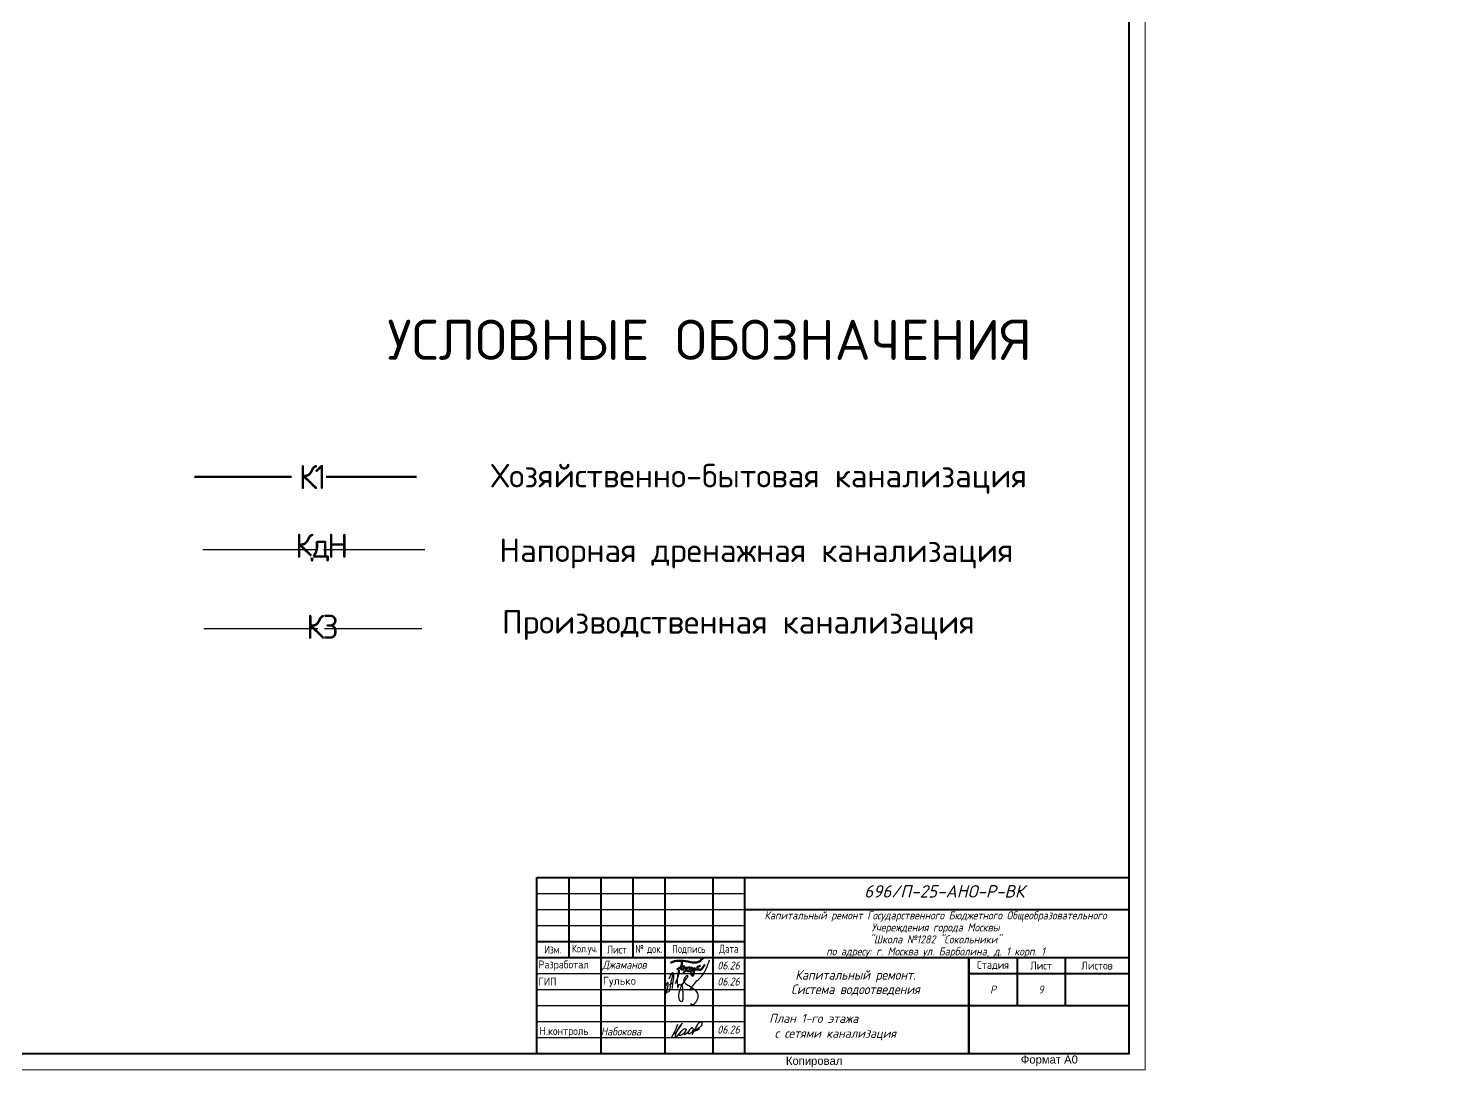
# Model space of a CAD drawing. Header units: millimetres. Extents: x -10178924 to 11692288, y -947381 to 58396.
# Drawn here: x 65404 to 109553, y -117564 to -85040 of the extents above; entities that cross this region are included whole.
import ezdxf
from ezdxf import colors
from ezdxf.entities.mleader import LeaderData, LeaderLine
from ezdxf.enums import TextEntityAlignment as Align
from ezdxf.math import Vec2, Vec3

# ---------------------------------------------------------------- set-up
doc = ezdxf.new("R2010")
doc.units = ezdxf.units.MM
for name, color, linetype, lineweight in [('!К3', 30, 'Continuous', 30), ('_0', 7, 'Continuous', 25), ('PDF _Текст', 7, 'Continuous', 5), ('Shtamp', 7, 'Continuous', 35), ('ВК_К1', 24, 'Continuous', 50), ('К1н', 42, 'Continuous', 30), ('подписи', 170, 'Continuous', 25), ('ПП_Оформление_подписи_ГИП_Гулько', 5, 'Continuous', 30)]:
    doc.layers.add(name, color=color, linetype=linetype, lineweight=lineweight)
for name, color, linetype in [('_надписи канализация', 7, 'Continuous'), ('PDF _Ramka', 7, 'Continuous'), ('PDF _В1_Арматура', 7, 'Continuous')]:
    doc.layers.add(name, color=color, linetype=linetype)
doc.styles.add('ISOCPEUR', font='isocpeui.ttf', dxfattribs={"width": 0.9})
doc.styles.add('MOSOBL (isocpeur)', font='isocpeur.ttf')
doc.styles.add('PDF ArialMT', font='arial.ttf')
doc.styles.add('PDF ISOCPEUR', font='isocpeur.ttf')
doc.styles.add('PDF ISOCPEUR Italic', font='isocpeui.ttf')
doc.styles.add('М2', font='isocpeur.ttf', dxfattribs={"width": 0.8})

# ---------------------------------------------------------------- blocks, each defined once
blk = doc.blocks.new('A$Cb06f03d6')
at = {"layer": 'ПП_Оформление_подписи_ГИП_Гулько'}
blk.add_line((-125812, 86151), (-99010, 105567), dxfattribs=at)
for points in [[(48334, 37486), (96196, 107493), (144753, 156012), (214812, 300877)], [(-153665, 12505), (-142841, 105790), (-159754, 76722), (-152989, 32784), (-137429, 26024), (-117811, 71315), (-98869, 164600), (-92504, 179742), (-92297, 176756)], [(-128360, 138738), (-93552, 187518), (-92504, 179742), (-97797, 114560), (-104164, 55600)], [(-75533, 97324), (-42210, 189000), (-42210, 208026), (-48269, 212783), (-52164, 202837), (-57357, 65757), (-56924, 62730), (-40479, 94297), (-32257, 83054), (-17543, 96459), (-18408, 94730), (-18706, 73957), (-12202, 5501), (-23909, -59489), (-44288, -31326), (-39549, 31070), (-17839, 86088), (28122, 165376), (-2229, 141546), (2107, 106452), (39396, 79590), (85790, 47095), (115708, 735), (107904, -44757), (87958, -72486), (68013, -84185), (56306, -72920)]]:
    blk.add_spline(points, degree=3, dxfattribs=at)
blk = doc.blocks.new('Рамка')
at = {"layer": 'PDF _Ramka', "lineweight": 20}
blk.add_lwpolyline([(100287, -596749), (100287, -512657), (-18603, -512657), (-18603, -596749)], close=True, dxfattribs=at)
at = {"layer": 'PDF _Ramka', "lineweight": 40}
blk.add_lwpolyline([(99787, -513153), (-16604, -513153), (-16604, -596246), (99787, -596246)], close=True, dxfattribs=at)
at = {"layer": 'Shtamp', "linetype": 'Continuous', "lineweight": 40}
for p, q in [((81287, -590746), (99787, -590746)), ((81287, -596246), (81287, -590746)), ((82287, -590746), (82287, -593246)), ((83287, -590746), (83287, -596246)), ((84287, -590746), (84287, -593246)), ((85287, -590746), (85287, -596246)), ((86787, -590746), (86787, -596246)), ((87787, -596246), (87787, -590747)), ((99787, -596246), (99787, -590746)), ((87787, -591746), (99787, -591746)), ((81287, -592746), (87787, -592746)), ((81287, -593246), (99787, -593246)), ((94787, -596246), (94787, -593246)), ((94787, -593246), (94787, -596246)), ((96287, -593246), (96287, -594746)), ((97787, -593246), (97787, -594746)), ((94787, -593746), (99787, -593746)), ((87787, -594746), (99787, -594746)), ((81287, -596246), (99787, -596246))]:
    blk.add_line(p, q, dxfattribs=at)
at = {"layer": 'Shtamp', "linetype": 'Continuous', "lineweight": 25}
for p, q in [((81287, -591246), (87787, -591246)), ((81287, -591746), (87787, -591746)), ((81287, -592246), (87787, -592246)), ((81287, -593746), (87787, -593746)), ((81287, -594246), (87787, -594246)), ((81287, -594746), (87787, -594746)), ((81287, -595246), (87787, -595246)), ((81287, -595746), (87787, -595746))]:
    blk.add_line(p, q, dxfattribs=at)
at = {"layer": 'PDF _Текст', "attachment_point": 4}
for s, insert, char_height, style in [('{\\fISOCPEUR|b0|i1|c204|p34;\\H1.29167x;696/П-25-АНО-Р-ВК}', (91511, -591179), 299.98, 'PDF ISOCPEUR'), ('Копировал', (89068, -596510), 251.5, 'PDF ArialMT'), ('Формат А0', (96405, -596468), 251.5, 'PDF ArialMT')]:
    blk.add_mtext(s, dxfattribs=dict(at, insert=insert, char_height=char_height, style=style))
at = {"layer": 'Shtamp', "color": 18, "ltscale": 100, "true_color": 0x000000, "style": 'ISOCPEUR', "width": 0.9}
for p in [(86927, -593621), (86927, -594121), (86927, -595621)]:
    blk.add_text('06.26', height=250, dxfattribs=at).set_placement(p)
at = {"layer": 'Shtamp', "ltscale": 33.333333, "insert": (93742, -592525), "char_height": 250, "width": 11349.3, "attachment_point": 5, "line_spacing_factor": 0.9, "style": 'ISOCPEUR'}
blk.add_mtext('Капитальный ремонт Государственного Бюджетного Общеобразовательного Учереждения города Москвы\\P"Школа №1282 "Сокольники"\\Pпо адресу: г. Москва ул. Барболина, д. 1 корп. 1', dxfattribs=at)
at = {"layer": 'Shtamp', "color": 18, "ltscale": 100, "true_color": 0x000000, "char_height": 250, "attachment_point": 5}
for s, insert, width, style in [('{\\C256;Изм.}', (81787, -592996), 1000, 'М2'), ('{\\C256;Кол\\W0.9;\\T0.9;.\\W0.8;\\T1;уч.}', (82787, -592996), 1000, 'М2'), ('{\\C256;Лист}', (83787, -592996), 1000, 'М2'), ('{\\C256;№\\W0.7;\\T0.75; \\W0.8;\\T1;док.}', (84787, -592996), 1000, 'М2'), ('{\\C256;Подпись}', (86037, -592996), 1500, 'М2'), ('{\\C256;Дата}', (87287, -592996), 1000, 'М2'), ('{\\fISOCPEUR|b0|i0|c204|p34;\\C256;Стадия}', (95537, -593496), 1500, 'ISOCPEUR'), ('{\\fISOCPEUR|b0|i0|c204|p34;\\C256;Лист}', (97037, -593496), 1500, 'ISOCPEUR'), ('{\\fISOCPEUR|b0|i0|c204|p34;\\C256;Листов}', (98787, -593496), 2000, 'ISOCPEUR'), ('{\\C256;Р}', (95537, -594246), 1500, 'ISOCPEUR')]:
    blk.add_mtext(s, dxfattribs=dict(at, insert=insert, width=width, style=style))
blk = doc.blocks.new('_None')

msp = doc.modelspace()

# ---------------------------------------------------------------- linework, layer by layer
at = {"layer": '!К3'}
msp.add_line((77699.9, -103797.5), (70891.9, -103797.5), dxfattribs=at)
at = {"layer": 'PDF _В1_Арматура', "color": 162, "lineweight": 50, "true_color": 0x0037dd}
for points in [[(85462.8, -114228.3), (85585.3, -114175.8), (85655.3, -114164.1), (85719.5, -114158.3), (85789.5, -114158.3), (85859.5, -114164.1), (86005.4, -114187.4), (86139.6, -114210.8), (86209.6, -114216.6), (86273.8, -114210.8), (86332.1, -114193.3), (86390.5, -114169.9), (86437.1, -114123.3), (86483.8, -114082.4)], [(85816, -114187), (85816, -114227.8), (85816, -114268.7), (85810.2, -114309.5), (85792.7, -114338.7), (85763.5, -114367.8), (85728.5, -114391.2), (85658.5, -114437.9)], [(85786.8, -114344.5), (85845.2, -114338.7), (85862.7, -114332.8), (85886, -114338.7), (85891.9, -114338.7), (85891.9, -114350.3), (85886, -114379.5), (85880.2, -114391.2), (85868.5, -114420.4), (85845.2, -114432), (85833.5, -114437.9), (85816, -114437.9), (85804.3, -114432), (85792.7, -114408.7), (85763.5, -114367.8)], [(86399.5, -114321.2), (86364.5, -114332.8), (86329.5, -114338.7), (86306.2, -114356.2), (86300.3, -114367.8), (86294.5, -114379.5), (86294.5, -114385.3), (86300.3, -114397), (86317.8, -114420.4), (86347, -114437.9), (86370.3, -114449.5), (86393.7, -114449.5), (86411.2, -114437.9), (86440.3, -114426.2), (86457.9, -114402.8), (86498.7, -114338.7), (86533.7, -114274.5)], [(85938.5, -114426.2), (85973.6, -114467), (85979.4, -114478.7), (86002.7, -114484.5), (86020.2, -114490.4), (86031.9, -114484.5), (86049.4, -114472.9), (86061.1, -114449.5), (86072.7, -114432), (86072.7, -114402.9), (86072.7, -114385.4), (86072.7, -114373.7), (86061.1, -114367.8), (86037.7, -114367.8), (85991.1, -114379.5), (85851, -114566.2)], [(85880.2, -114397), (86014.4, -114373.7)], [(86072.8, -114385.4), (86142.8, -114385.4), (86136.9, -114408.7), (86136.9, -114432), (86142.8, -114443.7), (86154.4, -114443.7), (86177.8, -114449.5), (86206.9, -114443.7), (86218.6, -114432), (86218.6, -114408.7), (86212.8, -114385.4), (86206.9, -114449.5), (86195.3, -114513.7), (86183.6, -114566.2), (86171.9, -114601.2), (86171.9, -114612.9), (86160.3, -114624.6), (86154.4, -114630.4), (86142.8, -114630.4), (86136.9, -114624.6), (86125.3, -114612.9), (86107.8, -114577.9), (86096.1, -114531.2), (86090.3, -114513.7), (86096.1, -114502), (86101.9, -114484.5), (86113.6, -114472.9), (86142.8, -114461.2), (86183.6, -114443.7), (86236.1, -114443.7), (86347, -114437.9)]]:
    msp.add_lwpolyline(points, dxfattribs=at)
at = {"layer": 'PDF _В1_Арматура', "color": 162, "lineweight": 25, "true_color": 0x2b3cd4}
for points in [[(86140.8, -116465.8), (86255.1, -116254.1), (86314.4, -116148.3), (86327.1, -116122.9), (86348.3, -116101.7), (86373.7, -116084.8), (86403.3, -116072.1), (86416, -116067.8), (86428.7, -116072.1), (86437.2, -116080.5), (86441.4, -116097.5), (86441.4, -116131.3), (86437.2, -116165.2), (86420.2, -116190.6), (86403.3, -116211.8), (86356.7, -116254.1), (86255.1, -116321.8), (86204.3, -116347.2), (86149.3, -116372.6)], [(85679.4, -116148.3), (85641.3, -116266.8), (85620.1, -116321.8), (85590.5, -116376.9), (85472, -116588.5)], [(85535.5, -116465.8), (85577.8, -116436.1), (85620.1, -116398), (85666.7, -116355.7), (85713.3, -116296.4), (85755.6, -116237.2), (85793.7, -116177.9), (85806.4, -116156.7), (85819.1, -116135.6), (85823.3, -116122.9), (85827.6, -116114.4), (85823.3, -116118.6), (85814.9, -116127.1), (85802.2, -116139.8), (85785.2, -116161), (85747.1, -116211.8), (85704.8, -116275.3), (85666.7, -116338.8), (85637.1, -116398), (85620.1, -116453.1), (85611.7, -116503.9), (85611.7, -116533.5), (85624.4, -116542), (85637.1, -116546.2), (85662.5, -116529.3), (85683.6, -116508.1), (85755.6, -116423.4), (85789.5, -116376.9), (85827.6, -116334.5), (85874.1, -116300.7), (85895.3, -116283.7), (85908, -116279.5), (85924.9, -116283.7), (85933.4, -116292.2), (85941.9, -116304.9), (85937.6, -116334.5), (85929.2, -116364.2), (85908, -116389.6), (85869.9, -116431.9), (85827.6, -116470), (85802.2, -116482.7), (85772.5, -116491.2), (85747.1, -116491.2), (85738.7, -116486.9), (85734.4, -116478.5), (85734.4, -116457.3), (85751.4, -116431.9), (85776.8, -116398), (85802.2, -116364.2)], [(85958.8, -116300.7), (85916.5, -116389.6), (85891.1, -116431.9), (85886.8, -116440.4), (85886.8, -116453.1), (85895.3, -116461.5), (85903.8, -116465.8), (85950.3, -116431.9), (85992.7, -116402.3), (86056.2, -116338.8)], [(86204.3, -116359.9), (86293.2, -116326.1), (86377.9, -116288)]]:
    msp.add_lwpolyline(points, dxfattribs=at)
msp.add_lwpolyline([(86056.2, -116317.6), (86030.8, -116368.4), (86022.3, -116389.6), (86013.8, -116402.3), (86013.8, -116419.2), (86013.8, -116427.7), (86022.3, -116431.9), (86030.8, -116431.9), (86064.6, -116427.7), (86102.7, -116415), (86132.4, -116393.8), (86153.5, -116368.4), (86166.2, -116338.8), (86174.7, -116309.1), (86178.9, -116296.4), (86174.7, -116279.5), (86166.2, -116266.8), (86149.3, -116258.3), (86132.4, -116258.3), (86115.4, -116262.6), (86090, -116283.7), (86068.9, -116304.9)], close=True, dxfattribs=at)
at = {"layer": 'ВК_К1', "ltscale": 100}
for p, q in [((73628.8, -99053.1), (70596.6, -99053.1)), ((77525, -99053.1), (74706.8, -99053.1))]:
    msp.add_line(p, q, dxfattribs=at)
at = {"layer": 'К1н'}
for p, q in [((73872, -101325.3), (70857.8, -101325.3)), ((77786.1, -101325.3), (73872, -101325.3))]:
    msp.add_line(p, q, dxfattribs=at)

# ---------------------------------------------------------------- block references
at = {"layer": '_0'}
msp.add_blockref('Рамка', (0, 479185.1), dxfattribs=at)
at = {"layer": 'подписи', "xscale": 0.003662109375, "yscale": 0.003662109375, "zscale": 0.003662109375}
msp.add_blockref('A$Cb06f03d6', (85894.7, -115229.8), dxfattribs=at)

# ---------------------------------------------------------------- texts
at = {"layer": '_0', "color": 7, "lineweight": 60, "style": 'MOSOBL (isocpeur)'}
msp.add_text('УСЛОВНЫЕ ОБОЗНАЧЕНИЯ', height=1254.227, dxfattribs=at).set_placement((86686.1, -94769), align=Align.MIDDLE_CENTER)
at = {"layer": 'PDF _Текст', "style": 'PDF ISOCPEUR'}
for s, p in [('Хозяйственно-бытовая канализация', (79856.9, -99378.5)), ('Напорная дренажная канализация', (80118.1, -101708.8)), ('Производственная канализация', (80199.2, -103945.5))]:
    msp.add_text(s, height=733.859, dxfattribs=at).set_placement(p)
at = {"layer": 'PDF _Текст', "insert": (83355.4, -114820.3), "char_height": 249.98, "attachment_point": 4, "style": 'PDF ISOCPEUR'}
msp.add_mtext('Гулько', dxfattribs=at)
at = {"layer": 'PDF _Текст', "insert": (88545.5, -116230.3), "char_height": 279.247, "attachment_point": 4, "rotation": 359.93725, "style": 'PDF ISOCPEUR Italic'}
msp.add_mtext('{\\fGOST Common|b0|i1|c204|p34;План 1-го этажа\\P с сетями канализация}', dxfattribs=at)
at = {"layer": 'Shtamp', "color": 18, "ltscale": 100, "true_color": 0x000000, "char_height": 250, "style": 'ISOCPEUR'}
for s, insert, width, attachment_point in [('\\pxl0.2,t0;{\\fISOCPEUR|b0|i0|c204|p34;\\W0.9;\\C256;Разработал}', (81287.1, -114311.1), 2000, 4), ('\\pxi0.2,t0;{\\C256;Джаманов}', (83287.1, -114311.1), 2000, 4), ('\\pxl0.2,t0;{\\fISOCPEUR|b0|i0|c204|p34;\\W0.9;\\C256;ГИП}', (81287.1, -114811.1), 2000, 4), ('{\\C256;9}', (97037.1, -115061.1), 1500, 5), ('{\\fISOCPEUR|b0|i0|c204|p34;Н.контроль}', (81372.6, -116387.6), 2000, 4), ('{\\W0.9;Набокова}', (83287.1, -116368.9), 2000, 4)]:
    msp.add_mtext(s, dxfattribs=dict(at, insert=insert, width=width, attachment_point=attachment_point))
at = {"layer": 'Shtamp', "ltscale": 33.333333, "insert": (91242, -114851.2), "char_height": 300, "width": 7000, "attachment_point": 5, "line_spacing_factor": 0.9, "style": 'ISOCPEUR'}
msp.add_mtext('Капитальный ремонт. \\PСистема водоотведения', dxfattribs=at)

# ---------------------------------------------------------------- leaders
at = {"layer": '_надписи канализация', "lineweight": -2}
ml = msp.add_multileader_mtext('Standard', dxfattribs=at)
ml.set_content('\\A1;Приямок{\\Fisocp3|c204; }800{\\fArial|b0|i0|c204|p34;х}800х800(h)\\P{\\fArial|b0|i0|c204|p34;с\\Fisocp3|c204; }насосом дренажным {\\A0;\\H0.91667x;ГНОМ 10-10Г\\A1;\\H1.09091x; \\PN=1,1 кВт \\P (1 раб)\\Fisocp3|c204; \\fISOCPEUR|b0|i0|c204|p34;(закрыть рифленым железом)}', color=256, style='ISOCPEUR')
ml.set_leader_properties(lineweight=13)
ml.set_arrow_properties(name='NONE')
ml.build(insert=Vec2(0, 0))
ml.multileader.update_dxf_attribs({"text_left_attachment_type": 6, "text_right_attachment_type": 6, "dogleg_length": 100, "arrow_head_size": 300, "scale": 100})
ctx = ml.context
ctx.base_point, ctx.scale, ctx.char_height, ctx.arrow_head_size, ctx.landing_gap_size, ctx.plane_origin = Vec3(-145291.4, -94662.5), 100, 250, 300, 0.09, Vec3(-154635.5, -95039)
ctx.left_attachment, ctx.right_attachment, ctx.text_align_type = 6, 6, 1
notes = []
notes.append((ctx, [(0, (1, 1, 0), (-145391.4, -94662.5), (1, 0), 100, [(1, [(-147646.4, -96799.7)], 0, [])])]))
ctx.mtext.insert, ctx.mtext.width, ctx.mtext.alignment, ctx.mtext.flow_direction = Vec3(-142614, -94337.5), 5926.326, 2, 5
ml = msp.add_multileader_mtext('Standard', dxfattribs=at)
ml.set_content('\\A1;Система К1', color=256, style='ISOCPEUR')
ml.set_leader_properties(lineweight=13)
ml.set_arrow_properties(name='NONE')
ml.build(insert=Vec2(0, 0))
ml.multileader.update_dxf_attribs({"text_left_attachment_type": 6, "text_right_attachment_type": 6, "dogleg_length": 100, "arrow_head_size": 300, "scale": 100})
ctx = ml.context
ctx.base_point, ctx.scale, ctx.char_height, ctx.arrow_head_size, ctx.landing_gap_size, ctx.plane_origin = Vec3(-157282.1, -107610.7), 100, 250, 300, 0.09, Vec3(-165105.4, -104777.1)
ctx.left_attachment, ctx.right_attachment, ctx.text_align_type = 6, 6, 1
notes.append((ctx, [(0, (1, 1, 0), (-157382.1, -107610.7), (1, 0), 100, [(1, [(-158116.2, -106398.5)], 0, [])])]))
ctx.mtext.insert, ctx.mtext.width, ctx.mtext.alignment, ctx.mtext.flow_direction = Vec3(-156440.1, -107310.7), 5926.326, 2, 5
ml = msp.add_multileader_mtext('Standard', dxfattribs=at)
ml.set_content('\\A1;Гаситель напора', color=256, style='ISOCPEUR')
ml.set_leader_properties(lineweight=13)
ml.set_arrow_properties(name='NONE')
ml.build(insert=Vec2(0, 0))
ml.multileader.update_dxf_attribs({"text_left_attachment_type": 6, "text_right_attachment_type": 6, "dogleg_length": 100, "arrow_head_size": 300, "scale": 100})
ctx = ml.context
ctx.base_point, ctx.scale, ctx.char_height, ctx.arrow_head_size, ctx.landing_gap_size, ctx.plane_origin = Vec3(-157178.2, -106832.2), 100, 250, 300, 0.09, Vec3(-165306.9, -104797.5)
ctx.left_attachment, ctx.right_attachment, ctx.text_align_type = 6, 6, 1
notes.append((ctx, [(0, (1, 1, 0), (-157278.2, -106832.2), (1, 0), 100, [(2, [(-158317.7, -106418.8), (-158163.8, -106266.3), (-158059.5, -106159.5)], 0, [])])]))
ctx.mtext.insert, ctx.mtext.width, ctx.mtext.alignment, ctx.mtext.flow_direction = Vec3(-155936.3, -106507.2), 5926.326, 2, 5
ml = msp.add_multileader_mtext('Standard', dxfattribs=at)
ml.set_content('\\A1;Гаситель напора', color=256, style='ISOCPEUR')
ml.set_leader_properties(lineweight=13)
ml.set_arrow_properties(name='NONE')
ml.build(insert=Vec2(0, 0))
ml.multileader.update_dxf_attribs({"text_left_attachment_type": 6, "text_right_attachment_type": 6, "dogleg_length": 100, "arrow_head_size": 300, "scale": 100})
ctx = ml.context
ctx.base_point, ctx.scale, ctx.char_height, ctx.arrow_head_size, ctx.landing_gap_size, ctx.plane_origin = Vec3(-166273.5, -108116.1), 100, 250, 300, 0.09, Vec3(-169364.7, -107461.7)
ctx.left_attachment, ctx.right_attachment, ctx.text_align_type = 6, 6, 1
notes.append((ctx, [(1, (1, 1, 0), (-163689.6, -108116.1), (-1, 0), 100, [(1, [(-162375.6, -109083)], 0, [])])]))
ctx.mtext.insert, ctx.mtext.width, ctx.mtext.alignment, ctx.mtext.flow_direction = Vec3(-165114.7, -107791.1), 5926.326, 2, 5
ml = msp.add_multileader_mtext('Standard', dxfattribs=at)
ml.set_content('\\A1;Система К1', color=256, style='ISOCPEUR')
ml.set_leader_properties(lineweight=13)
ml.set_arrow_properties(name='NONE')
ml.build(insert=Vec2(0, 0))
ml.multileader.update_dxf_attribs({"text_left_attachment_type": 6, "text_right_attachment_type": 6, "dogleg_length": 100, "arrow_head_size": 300, "scale": 100})
ctx = ml.context
ctx.base_point, ctx.scale, ctx.char_height, ctx.arrow_head_size, ctx.landing_gap_size, ctx.plane_origin = Vec3(-165082.5, -109077.4), 100, 250, 300, 0.09, Vec3(-169617, -107614.8)
ctx.left_attachment, ctx.right_attachment, ctx.text_align_type = 6, 6, 1
notes.append((ctx, [(1, (1, 1, 0), (-163298.6, -109077.4), (-1, 0), 100, [(1, [(-162627.9, -109236.2)], 0, [])])]))
ctx.mtext.insert, ctx.mtext.width, ctx.mtext.alignment, ctx.mtext.flow_direction = Vec3(-164240.6, -108777.4), 5926.326, 2, 5
ml = msp.add_multileader_mtext('Standard', dxfattribs=at)
ml.set_content('\\A1;Приямок{\\Fisocp3|c204; }800{\\fArial|b0|i0|c204|p34;х}800х800(h)\\P{\\fArial|b0|i0|c204|p34;с\\Fisocp3|c204; }насосом дренажным {\\A0;\\H0.91667x;ГНОМ 10-10Г\\A1;\\H1.09091x; \\PN=1,1 кВт \\P (1 раб)\\Fisocp3|c204; \\fISOCPEUR|b0|i0|c204|p34;(закрыть рифленым железом)}', color=256, style='ISOCPEUR')
ml.set_leader_properties(lineweight=13)
ml.set_arrow_properties(name='NONE')
ml.build(insert=Vec2(0, 0))
ml.multileader.update_dxf_attribs({"text_left_attachment_type": 6, "text_right_attachment_type": 6, "dogleg_length": 100, "arrow_head_size": 300, "scale": 100})
ctx = ml.context
ctx.base_point, ctx.scale, ctx.char_height, ctx.arrow_head_size, ctx.landing_gap_size, ctx.plane_origin = Vec3(-159270.9, -110324.2), 100, 250, 300, 0.09, Vec3(-168114.1, -110205.8)
ctx.left_attachment, ctx.right_attachment, ctx.text_align_type = 6, 6, 1
notes.append((ctx, [(0, (1, 1, 0), (-159370.9, -110324.2), (1, 0), 100, [(1, [(-160885.6, -112226.9)], 0, [])])]))
ctx.mtext.insert, ctx.mtext.width, ctx.mtext.alignment, ctx.mtext.flow_direction = Vec3(-156593.4, -109999.2), 5926.326, 2, 5
for ctx, leaders in notes:
    for number, flags, end, landing, length, lines in leaders:
        leader = LeaderData()
        leader.index, (leader.has_last_leader_line, leader.has_dogleg_vector, leader.attachment_direction) = number, flags
        leader.last_leader_point, leader.dogleg_vector, leader.dogleg_length = Vec3(end), Vec3(landing), length
        for number, points, colour, breaks in lines:
            line = LeaderLine()
            line.index, line.vertices, line.color, line.breaks = number, Vec3.list(points), colors.encode_raw_color(colour), breaks
            leader.lines.append(line)
        ctx.leaders.append(leader)

# ---------------------------------------------------------------- next in the draw order: texts
at = {"layer": '_0', "color": 7, "lineweight": 60, "char_height": 752.536, "width": 195.923, "attachment_point": 5, "style": 'MOSOBL (isocpeur)', "bg_fill": 3, "box_fill_scale": 1, "bg_fill_color": 256, "bg_fill_transparency": 0}
for s, insert in [('{\\T0.85;К1}', (74258.8, -99053.1)), ('{\\T0.85;КдН}', (74519.9, -101258.2)), ('{\\T0.85;К3}', (74554.1, -103730.5))]:
    msp.add_mtext(s, dxfattribs=dict(at, insert=insert))

# ---------------------------------------------------------------- next in the draw order: leaders
at = {"layer": '_надписи канализация', "lineweight": -2}
ml = msp.add_multileader_mtext('Standard', dxfattribs=at)
ml.set_content('\\A1;Приямок{\\Fisocp3|c204; }800{\\fArial|b0|i0|c204|p34;х}800х800(h)\\P{\\fArial|b0|i0|c204|p34;с\\Fisocp3|c204; }насосом дренажным {\\A0;\\H0.91667x;ГНОМ 10-10Г\\A1;\\H1.09091x; \\PN=1,1 кВт \\P (1 раб)\\Fisocp3|c204; \\fISOCPEUR|b0|i0|c204|p34;(закрыть рифленым железом)}', color=256, style='ISOCPEUR')
ml.set_leader_properties(lineweight=13)
ml.set_arrow_properties(name='NONE')
ml.build(insert=Vec2(0, 0))
ml.multileader.update_dxf_attribs({"text_left_attachment_type": 6, "text_right_attachment_type": 6, "dogleg_length": 100, "arrow_head_size": 300, "scale": 100})
ctx = ml.context
ctx.base_point, ctx.scale, ctx.char_height, ctx.arrow_head_size, ctx.landing_gap_size, ctx.plane_origin = Vec3(-145362, -98698.1), 100, 250, 300, 0.09, Vec3(-144983.4, -96462.3)
ctx.left_attachment, ctx.right_attachment, ctx.text_align_type = 6, 6, 1
notes = []
notes.append((ctx, [(0, (1, 1, 0), (-145462, -98698.1), (1, 0), 100, [(1, [(-147878.1, -99718.5)], 0, [])])]))
ctx.mtext.insert, ctx.mtext.width, ctx.mtext.alignment, ctx.mtext.flow_direction = Vec3(-142684.6, -98373.1), 5926.326, 2, 5
ml = msp.add_multileader_mtext('Standard', dxfattribs=at)
ml.set_content('\\A1;Гаситель напора', color=256, style='ISOCPEUR')
ml.set_leader_properties(lineweight=13)
ml.set_arrow_properties(name='NONE')
ml.build(insert=Vec2(0, 0))
ml.multileader.update_dxf_attribs({"text_left_attachment_type": 6, "text_right_attachment_type": 6, "dogleg_length": 100, "arrow_head_size": 300, "scale": 100})
ctx = ml.context
ctx.base_point, ctx.scale, ctx.char_height, ctx.arrow_head_size, ctx.landing_gap_size, ctx.plane_origin = Vec3(-159044.1, -100766.3), 100, 250, 300, 0.09, Vec3(-167414.3, -99935.1)
ctx.left_attachment, ctx.right_attachment, ctx.text_align_type = 6, 6, 1
notes.append((ctx, [(0, (1, 1, 0), (-159144.1, -100766.3), (1, 0), 100, [(1, [(-160425.1, -101556.4)], 0, [])])]))
ctx.mtext.insert, ctx.mtext.width, ctx.mtext.alignment, ctx.mtext.flow_direction = Vec3(-157802.1, -100441.3), 5926.326, 2, 5
ml = msp.add_multileader_mtext('Standard', dxfattribs=at)
ml.set_content('\\A1;Приямок{\\Fisocp3|c204; }800{\\fArial|b0|i0|c204|p34;х}800х800(h)\\P{\\fArial|b0|i0|c204|p34;с\\Fisocp3|c204; }насосом дренажным {\\A0;\\H0.91667x;ГНОМ 10-10Г\\A1;\\H1.09091x; \\PN=1,1 кВт \\P (1 раб)\\Fisocp3|c204; \\fISOCPEUR|b0|i0|c204|p34;(закрыть рифленым железом)}', color=256, style='ISOCPEUR')
ml.set_leader_properties(lineweight=13)
ml.set_arrow_properties(name='NONE')
ml.build(insert=Vec2(0, 0))
ml.multileader.update_dxf_attribs({"text_left_attachment_type": 6, "text_right_attachment_type": 6, "dogleg_length": 100, "arrow_head_size": 300, "scale": 100})
ctx = ml.context
ctx.base_point, ctx.scale, ctx.char_height, ctx.arrow_head_size, ctx.landing_gap_size, ctx.plane_origin = Vec3(-167644.4, -101824.5), 100, 250, 300, 0.09, Vec3(-168575.1, -100888.7)
ctx.left_attachment, ctx.right_attachment, ctx.text_align_type = 6, 6, 1
notes.append((ctx, [(1, (1, 1, 0), (-162189.6, -101824.5), (-1, 0), 100, [(1, [(-161356.7, -102837.1)], 0, [])])]))
ctx.mtext.insert, ctx.mtext.width, ctx.mtext.alignment, ctx.mtext.flow_direction = Vec3(-165214.7, -101499.5), 5926.326, 2, 5
ml = msp.add_multileader_mtext('Standard', dxfattribs=at)
ml.set_content('\\A1;Система К1', color=256, style='ISOCPEUR')
ml.set_leader_properties(lineweight=13)
ml.set_arrow_properties(name='NONE')
ml.build(insert=Vec2(0, 0))
ml.multileader.update_dxf_attribs({"text_left_attachment_type": 6, "text_right_attachment_type": 6, "dogleg_length": 100, "arrow_head_size": 300, "scale": 100})
ctx = ml.context
ctx.base_point, ctx.scale, ctx.char_height, ctx.arrow_head_size, ctx.landing_gap_size, ctx.plane_origin = Vec3(-159502.3, -102239), 100, 250, 300, 0.09, Vec3(-167374.2, -100059.6)
ctx.left_attachment, ctx.right_attachment, ctx.text_align_type = 6, 6, 1
notes.append((ctx, [(0, (1, 1, 0), (-159602.3, -102239), (1, 0), 100, [(1, [(-160385.1, -101681)], 0, [])])]))
ctx.mtext.insert, ctx.mtext.width, ctx.mtext.alignment, ctx.mtext.flow_direction = Vec3(-158660.3, -101939), 5926.326, 2, 5
for ctx, leaders in notes:
    for number, flags, end, landing, length, lines in leaders:
        leader = LeaderData()
        leader.index, (leader.has_last_leader_line, leader.has_dogleg_vector, leader.attachment_direction) = number, flags
        leader.last_leader_point, leader.dogleg_vector, leader.dogleg_length = Vec3(end), Vec3(landing), length
        for number, points, colour, breaks in lines:
            line = LeaderLine()
            line.index, line.vertices, line.color, line.breaks = number, Vec3.list(points), colors.encode_raw_color(colour), breaks
            leader.lines.append(line)
        ctx.leaders.append(leader)

doc.saveas('drawing.dxf')
